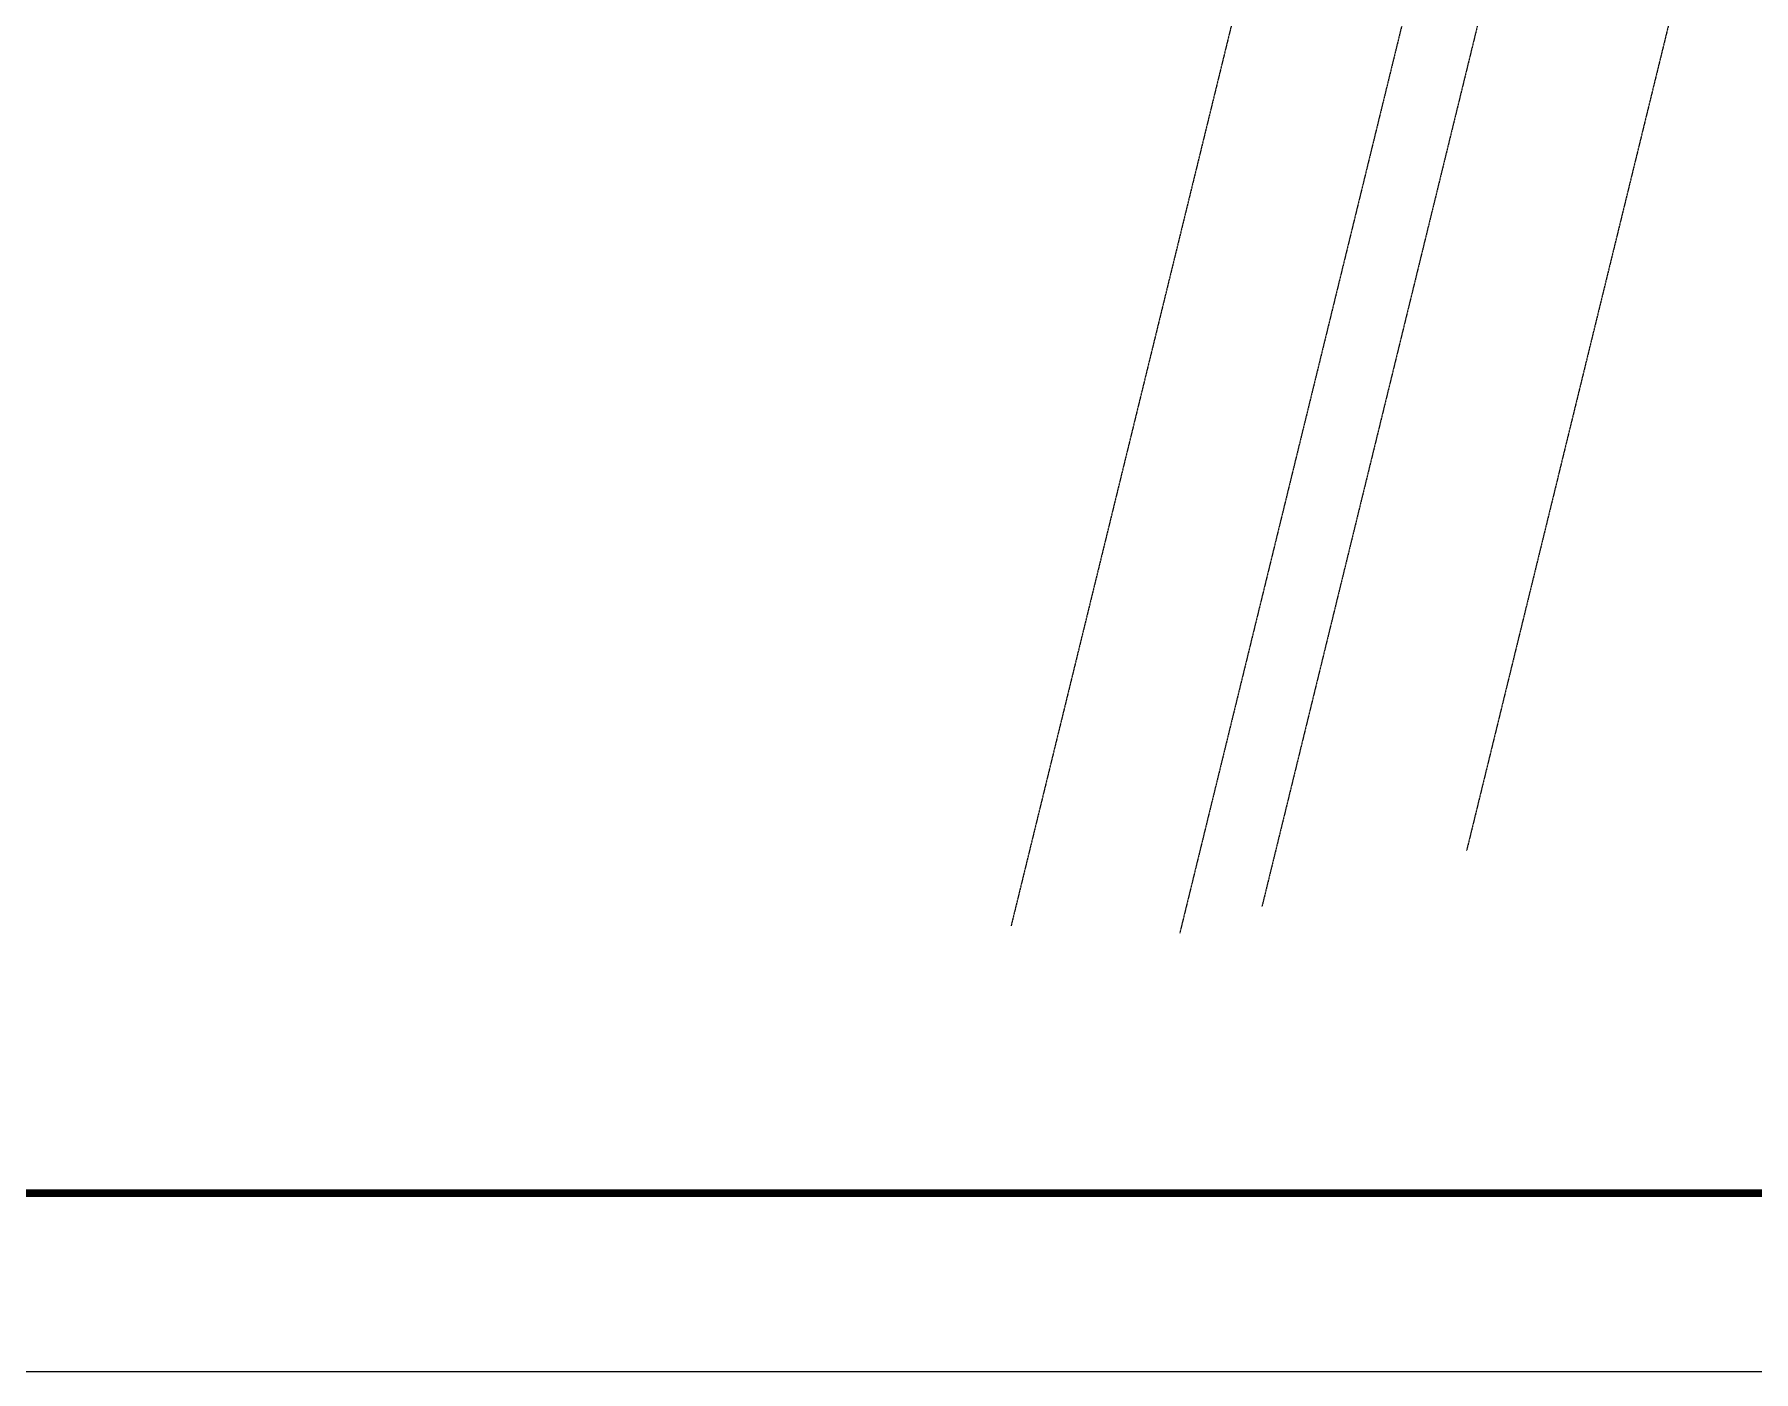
# Model space of a CAD drawing. Header units: millimetres. Extents: x 346472 to 732256, y -34068 to -15883.
# Drawn here: x 643404 to 649251, y -34068 to -29522 of the extents above; entities that cross this region are included whole.
import ezdxf

# ---------------------------------------------------------------- set-up
doc = ezdxf.new("R2010")
doc.units = ezdxf.units.MM
doc.header["$LTSCALE"] = 7
doc.linetypes.add('HIDDEN', pattern=[0.375, 0.25, -0.125])
doc.layers.add('1建筑平面', color=7, linetype='Continuous')
doc.layers.add('图框', color=9, linetype='Continuous')

msp = doc.modelspace()

# ---------------------------------------------------------------- linework, layer by layer
at = {"layer": '1建筑平面', "color": 0, "linetype": 'HIDDEN', "lineweight": 5}
for p, q in [((647574.7, -29084.3, -0.8), (646725.9, -32552.5, -0.8)), ((648121.7, -29218.1, -0.3), (647299.4, -32577.9, -0.3)), ((648364.5, -29277.6, -0.3), (647578.8, -32487.9, -0.3)), ((648993, -29363.3, -0.3), (648275.2, -32296.1, -0.3))]:
    msp.add_line(p, q, dxfattribs=at)
at = {"layer": '图框', "color": 251}
msp.add_lwpolyline([(629379.6, -34068.2), (655098.7, -34068.2), (655098.7, -15882.9), (629379.6, -15882.9)], close=True, dxfattribs=at)
at = {"layer": '图框', "color": 251, "const_width": 26}
msp.add_lwpolyline([(630678.6, -16489.1), (654492.6, -16489.1), (654492.6, -33462), (630678.6, -33462)], close=True, dxfattribs=at)

doc.saveas('drawing.dxf')
